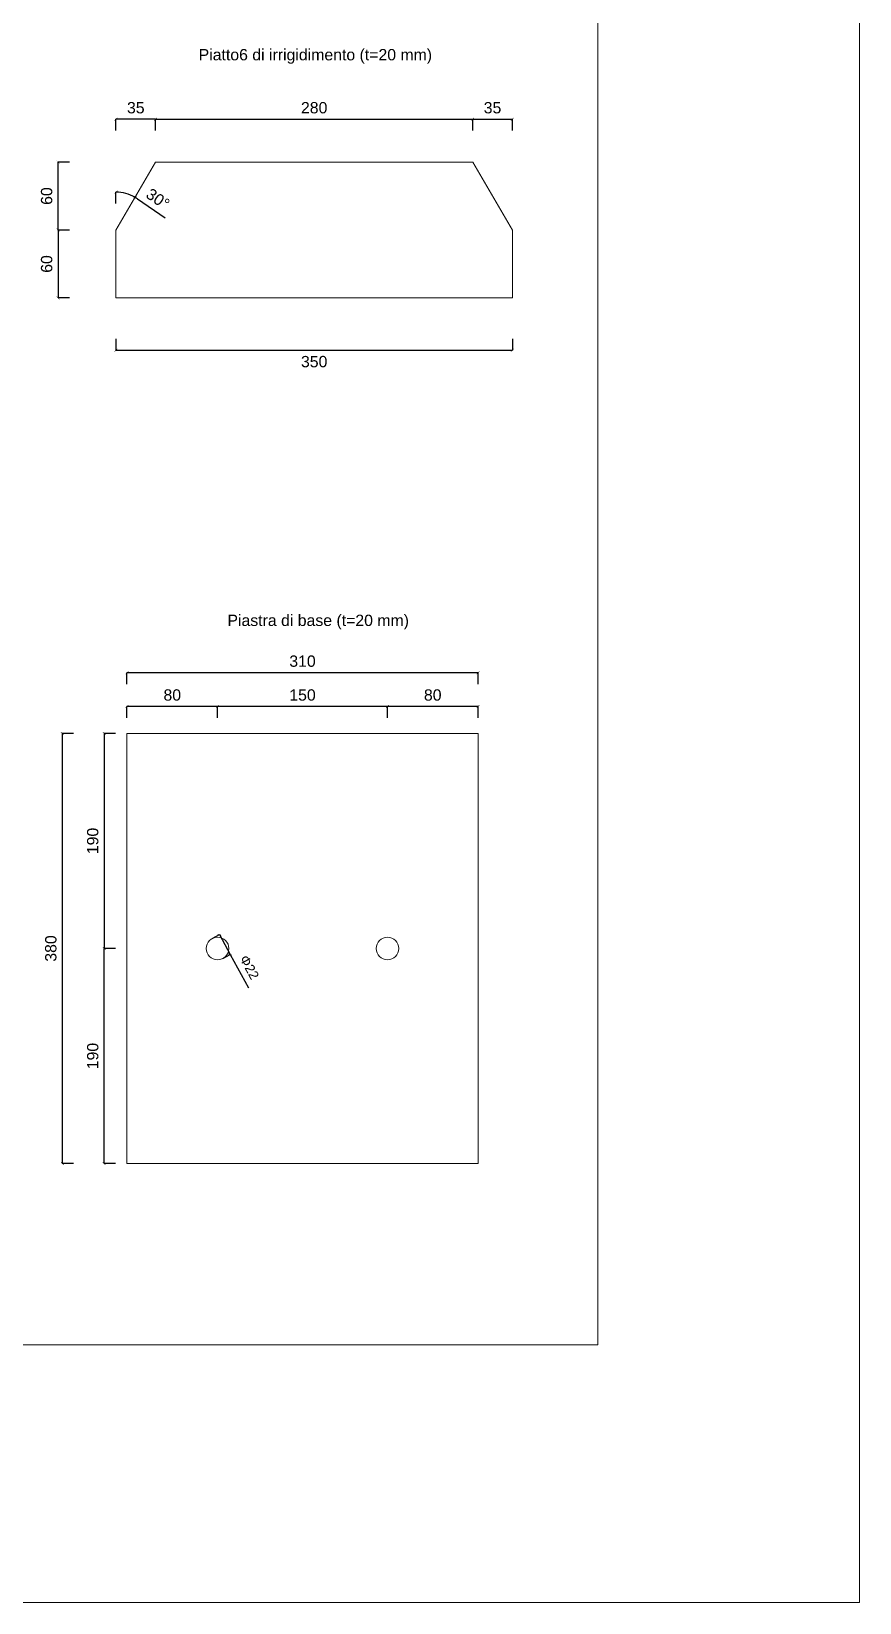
# Model space of a CAD drawing. Header units: millimetres. Extents: x 1415 to 3549, y 2194 to 4677.
# Drawn here: x 1791.179 to 1791.911, y 2311.981 to 2313.369 of the extents above; entities that cross this region are included whole.
import ezdxf

# ---------------------------------------------------------------- set-up
doc = ezdxf.new("R2010")
doc.units = ezdxf.units.MM
doc.linetypes.add('DASHDOT', pattern=[1, 0.5, -0.25, 0, -0.25])
doc.layers.get('0').update_dxf_attribs({"plot": 0})
for name, color, linetype, lineweight in [('giunti', 7, 'Continuous', 15), ('Layer3', 7, 'Continuous', 15), ('Layer4', 7, 'Continuous', 15), ('quote', 252, 'Continuous', 5)]:
    doc.layers.add(name, color=color, linetype=linetype, lineweight=lineweight)
doc.layers.add('retini', color=7, linetype='DASHDOT', lineweight=9, true_color=0x636466)
doc.styles.get("Standard").update_dxf_attribs({"font": 'arial.ttf'})
doc.dimstyles.new('quote acciaio', dxfattribs={"dimtxt": 0.01, "dimasz": 0.0025, "dimexe": 0, "dimexo": 0, "dimgap": 0.005, "dimtad": 2, "dimdec": 0, "dimlfac": 1000, "dimzin": 0, "dimdsep": 46, "dimtxsty": 'Standard', "dimblk": 'ARCHTICK', "dimcen": 0, "dimclre": 252, "dimadec": 0, "dimazin": 0, "dimtfac": 1, "dimtdec": 0, "dimtofl": 0, "dimtmove": 0, "dimatfit": 3, "dimfxl": 0.01, "dimfxlon": 1, "dimtolj": 1, "dimtzin": 0, "dimarcsym": 0})

# ---------------------------------------------------------------- blocks, each defined once
blk = doc.blocks.new('_ArchTick')
at = {"color": 0, "linetype": 'ByBlock', "const_width": 0.15}
blk.add_lwpolyline([(-0.5, -0.5), (0.5, 0.5)], dxfattribs=at)
blk = doc.blocks.new('*D874')
at = {"layer": 'Defpoints', "color": 0, "transparency": 16777216}
for p in [(1791.4938, 2312.7731), (1791.5738, 2312.7493), (1791.4938, 2312.5593)]:
    blk.add_point(p, dxfattribs=at)
at = {"layer": 'quote', "color": 252, "lineweight": -2, "transparency": 16777216}
for p, q in [((1791.4938, 2312.7631), (1791.4938, 2312.7731)), ((1791.5738, 2312.7631), (1791.5738, 2312.7731))]:
    blk.add_line(p, q, dxfattribs=at)
at = {"layer": 'quote', "color": 0, "linetype": 'Continuous', "lineweight": -2, "transparency": 16777216}
blk.add_line((1791.5738, 2312.7731), (1791.4938, 2312.7731), dxfattribs=at)
at = {"layer": 'quote', "color": 0, "lineweight": -2, "transparency": 16777216, "xscale": 0.0025, "yscale": 0.0025, "zscale": 0.0025, "rotation": 180}
blk.add_blockref('_ArchTick', (1791.4938, 2312.7731), dxfattribs=at)
at = {"layer": 'quote', "color": 0, "lineweight": -2, "transparency": 16777216, "xscale": 0.0025, "yscale": 0.0025, "zscale": 0.0025}
blk.add_blockref('_ArchTick', (1791.5738, 2312.7731), dxfattribs=at)
at = {"layer": 'quote', "color": 0, "transparency": 16777216, "insert": (1791.5338, 2312.7832), "char_height": 0.01, "attachment_point": 5}
blk.add_mtext('\\A1;80', dxfattribs=at)
blk = doc.blocks.new('*D875')
at = {"layer": 'Defpoints', "color": 0, "transparency": 16777216}
for p in [(1791.3438, 2312.7731), (1791.3438, 2312.5593), (1791.4938, 2312.5593)]:
    blk.add_point(p, dxfattribs=at)
at = {"layer": 'quote', "color": 252, "lineweight": -2, "transparency": 16777216}
for p, q in [((1791.3438, 2312.7631), (1791.3438, 2312.7731)), ((1791.4938, 2312.7631), (1791.4938, 2312.7731))]:
    blk.add_line(p, q, dxfattribs=at)
at = {"layer": 'quote', "color": 0, "linetype": 'Continuous', "lineweight": -2, "transparency": 16777216}
blk.add_line((1791.4938, 2312.7731), (1791.3438, 2312.7731), dxfattribs=at)
at = {"layer": 'quote', "color": 0, "lineweight": -2, "transparency": 16777216, "xscale": 0.0025, "yscale": 0.0025, "zscale": 0.0025, "rotation": 180}
blk.add_blockref('_ArchTick', (1791.3438, 2312.7731), dxfattribs=at)
at = {"layer": 'quote', "color": 0, "lineweight": -2, "transparency": 16777216, "xscale": 0.0025, "yscale": 0.0025, "zscale": 0.0025}
blk.add_blockref('_ArchTick', (1791.4938, 2312.7731), dxfattribs=at)
at = {"layer": 'quote', "color": 0, "transparency": 16777216, "insert": (1791.4188, 2312.7832), "char_height": 0.01, "attachment_point": 5}
blk.add_mtext('\\A1;150', dxfattribs=at)
blk = doc.blocks.new('*D876')
at = {"layer": 'Defpoints', "color": 0, "transparency": 16777216}
for p in [(1791.2638, 2312.7731), (1791.2638, 2312.7093), (1791.3438, 2312.5593)]:
    blk.add_point(p, dxfattribs=at)
at = {"layer": 'quote', "color": 252, "lineweight": -2, "transparency": 16777216}
for p, q in [((1791.2638, 2312.7631), (1791.2638, 2312.7731)), ((1791.3438, 2312.7631), (1791.3438, 2312.7731))]:
    blk.add_line(p, q, dxfattribs=at)
at = {"layer": 'quote', "color": 0, "linetype": 'Continuous', "lineweight": -2, "transparency": 16777216}
blk.add_line((1791.3438, 2312.7731), (1791.2638, 2312.7731), dxfattribs=at)
at = {"layer": 'quote', "color": 0, "lineweight": -2, "transparency": 16777216, "xscale": 0.0025, "yscale": 0.0025, "zscale": 0.0025, "rotation": 180}
blk.add_blockref('_ArchTick', (1791.2638, 2312.7731), dxfattribs=at)
at = {"layer": 'quote', "color": 0, "lineweight": -2, "transparency": 16777216, "xscale": 0.0025, "yscale": 0.0025, "zscale": 0.0025}
blk.add_blockref('_ArchTick', (1791.3438, 2312.7731), dxfattribs=at)
at = {"layer": 'quote', "color": 0, "transparency": 16777216, "insert": (1791.3038, 2312.7832), "char_height": 0.01, "attachment_point": 5}
blk.add_mtext('\\A1;80', dxfattribs=at)
blk = doc.blocks.new('*D877')
at = {"layer": 'Defpoints', "color": 0, "transparency": 16777216}
for p in [(1791.2638, 2312.8029), (1791.2638, 2312.7493), (1791.5738, 2312.7493)]:
    blk.add_point(p, dxfattribs=at)
at = {"layer": 'quote', "color": 252, "lineweight": -2, "transparency": 16777216}
for p, q in [((1791.2638, 2312.7929), (1791.2638, 2312.8029)), ((1791.5738, 2312.7929), (1791.5738, 2312.8029))]:
    blk.add_line(p, q, dxfattribs=at)
at = {"layer": 'quote', "color": 0, "linetype": 'Continuous', "lineweight": -2, "transparency": 16777216}
blk.add_line((1791.5738, 2312.8029), (1791.2638, 2312.8029), dxfattribs=at)
at = {"layer": 'quote', "color": 0, "lineweight": -2, "transparency": 16777216, "xscale": 0.0025, "yscale": 0.0025, "zscale": 0.0025, "rotation": 180}
blk.add_blockref('_ArchTick', (1791.2638, 2312.8029), dxfattribs=at)
at = {"layer": 'quote', "color": 0, "lineweight": -2, "transparency": 16777216, "xscale": 0.0025, "yscale": 0.0025, "zscale": 0.0025}
blk.add_blockref('_ArchTick', (1791.5738, 2312.8029), dxfattribs=at)
at = {"layer": 'quote', "color": 0, "transparency": 16777216, "insert": (1791.4188, 2312.8131), "char_height": 0.01, "attachment_point": 5}
blk.add_mtext('\\A1;310', dxfattribs=at)
blk = doc.blocks.new('*D878')
at = {"layer": 'Defpoints', "color": 0, "transparency": 16777216}
for p in [(1791.2638, 2312.7493), (1791.2437, 2312.5593), (1791.3438, 2312.5593)]:
    blk.add_point(p, dxfattribs=at)
at = {"layer": 'quote', "color": 252, "lineweight": -2, "transparency": 16777216}
for p, q in [((1791.2537, 2312.7493), (1791.2437, 2312.7493)), ((1791.2537, 2312.5593), (1791.2437, 2312.5593))]:
    blk.add_line(p, q, dxfattribs=at)
at = {"layer": 'quote', "color": 0, "linetype": 'Continuous', "lineweight": -2, "transparency": 16777216}
blk.add_line((1791.2437, 2312.7493), (1791.2437, 2312.5593), dxfattribs=at)
at = {"layer": 'quote', "color": 0, "lineweight": -2, "transparency": 16777216, "xscale": 0.0025, "yscale": 0.0025, "zscale": 0.0025}
for p, rotation in [((1791.2437, 2312.7493), 90), ((1791.2437, 2312.5593), 270)]:
    blk.add_blockref('_ArchTick', p, dxfattribs=dict(at, rotation=rotation))
at = {"layer": 'quote', "color": 0, "transparency": 16777216, "insert": (1791.2336, 2312.6543), "char_height": 0.01, "attachment_point": 5, "rotation": 90}
blk.add_mtext('\\A1;190', dxfattribs=at)
blk = doc.blocks.new('*D879')
at = {"layer": 'Defpoints', "color": 0, "transparency": 16777216}
for p in [(1791.2437, 2312.5593), (1791.3438, 2312.5593), (1791.3438, 2312.3693)]:
    blk.add_point(p, dxfattribs=at)
at = {"layer": 'quote', "color": 252, "lineweight": -2, "transparency": 16777216}
for p, q in [((1791.2537, 2312.5593), (1791.2437, 2312.5593)), ((1791.2537, 2312.3693), (1791.2437, 2312.3693))]:
    blk.add_line(p, q, dxfattribs=at)
at = {"layer": 'quote', "color": 0, "linetype": 'Continuous', "lineweight": -2, "transparency": 16777216}
blk.add_line((1791.2437, 2312.3693), (1791.2437, 2312.5593), dxfattribs=at)
at = {"layer": 'quote', "color": 0, "lineweight": -2, "transparency": 16777216, "xscale": 0.0025, "yscale": 0.0025, "zscale": 0.0025}
for p, rotation in [((1791.2437, 2312.5593), 90), ((1791.2437, 2312.3693), 270)]:
    blk.add_blockref('_ArchTick', p, dxfattribs=dict(at, rotation=rotation))
at = {"layer": 'quote', "color": 0, "transparency": 16777216, "insert": (1791.2336, 2312.4643), "char_height": 0.01, "attachment_point": 5, "rotation": 90}
blk.add_mtext('\\A1;190', dxfattribs=at)
blk = doc.blocks.new('*D880')
at = {"layer": 'Defpoints', "color": 0, "transparency": 16777216}
for p in [(1791.2638, 2312.7493), (1791.2067, 2312.3693), (1791.2638, 2312.3693)]:
    blk.add_point(p, dxfattribs=at)
at = {"layer": 'quote', "color": 252, "lineweight": -2, "transparency": 16777216}
for p, q in [((1791.2167, 2312.7493), (1791.2067, 2312.7493)), ((1791.2167, 2312.3693), (1791.2067, 2312.3693))]:
    blk.add_line(p, q, dxfattribs=at)
at = {"layer": 'quote', "color": 0, "linetype": 'Continuous', "lineweight": -2, "transparency": 16777216}
blk.add_line((1791.2067, 2312.7493), (1791.2067, 2312.3693), dxfattribs=at)
at = {"layer": 'quote', "color": 0, "lineweight": -2, "transparency": 16777216, "xscale": 0.0025, "yscale": 0.0025, "zscale": 0.0025}
for p, rotation in [((1791.2067, 2312.7493), 90), ((1791.2067, 2312.3693), 270)]:
    blk.add_blockref('_ArchTick', p, dxfattribs=dict(at, rotation=rotation))
at = {"layer": 'quote', "color": 0, "transparency": 16777216, "insert": (1791.1966, 2312.5593), "char_height": 0.01, "attachment_point": 5, "rotation": 90}
blk.add_mtext('\\A1;380', dxfattribs=at)
blk = doc.blocks.new('*D881')
at = {"layer": 'Defpoints', "color": 0, "transparency": 16777216}
for p in [(1791.203, 2313.254), (1791.2891, 2313.254), (1791.2541, 2313.194)]:
    blk.add_point(p, dxfattribs=at)
at = {"layer": 'quote', "color": 252, "lineweight": -2, "transparency": 16777216}
for p, q in [((1791.213, 2313.254), (1791.203, 2313.254)), ((1791.213, 2313.194), (1791.203, 2313.194))]:
    blk.add_line(p, q, dxfattribs=at)
at = {"layer": 'quote', "color": 0, "linetype": 'Continuous', "lineweight": -2, "transparency": 16777216}
blk.add_line((1791.203, 2313.194), (1791.203, 2313.254), dxfattribs=at)
at = {"layer": 'quote', "color": 0, "lineweight": -2, "transparency": 16777216, "xscale": 0.0025, "yscale": 0.0025, "zscale": 0.0025}
for p, rotation in [((1791.203, 2313.254), 90), ((1791.203, 2313.194), 270)]:
    blk.add_blockref('_ArchTick', p, dxfattribs=dict(at, rotation=rotation))
at = {"layer": 'quote', "color": 0, "transparency": 16777216, "insert": (1791.1929, 2313.224), "char_height": 0.01, "attachment_point": 5, "rotation": 90}
blk.add_mtext('\\A1;60', dxfattribs=at)
blk = doc.blocks.new('*D883')
at = {"layer": 'Defpoints', "color": 0, "transparency": 16777216}
for p in [(1791.2541, 2313.194), (1791.203, 2313.134), (1791.4141, 2313.134)]:
    blk.add_point(p, dxfattribs=at)
at = {"layer": 'quote', "color": 252, "lineweight": -2, "transparency": 16777216}
for p, q in [((1791.213, 2313.194), (1791.203, 2313.194)), ((1791.213, 2313.134), (1791.203, 2313.134))]:
    blk.add_line(p, q, dxfattribs=at)
at = {"layer": 'quote', "color": 0, "linetype": 'Continuous', "lineweight": -2, "transparency": 16777216}
blk.add_line((1791.203, 2313.194), (1791.203, 2313.134), dxfattribs=at)
at = {"layer": 'quote', "color": 0, "lineweight": -2, "transparency": 16777216, "xscale": 0.0025, "yscale": 0.0025, "zscale": 0.0025}
for p, rotation in [((1791.203, 2313.194), 90), ((1791.203, 2313.134), 270)]:
    blk.add_blockref('_ArchTick', p, dxfattribs=dict(at, rotation=rotation))
at = {"layer": 'quote', "color": 0, "transparency": 16777216, "insert": (1791.1929, 2313.164), "char_height": 0.01, "attachment_point": 5, "rotation": 90}
blk.add_mtext('\\A1;60', dxfattribs=at)
blk = doc.blocks.new('*D869')
at = {"layer": 'Defpoints', "color": 0, "transparency": 16777216}
for p in [(1791.2541, 2313.134), (1791.6041, 2313.134), (1791.6041, 2313.0878)]:
    blk.add_point(p, dxfattribs=at)
at = {"layer": 'quote', "color": 252, "lineweight": -2, "transparency": 16777216}
for p, q in [((1791.2541, 2313.0978), (1791.2541, 2313.0878)), ((1791.6041, 2313.0978), (1791.6041, 2313.0878))]:
    blk.add_line(p, q, dxfattribs=at)
at = {"layer": 'quote', "color": 0, "linetype": 'Continuous', "lineweight": -2, "transparency": 16777216}
blk.add_line((1791.2541, 2313.0878), (1791.6041, 2313.0878), dxfattribs=at)
at = {"layer": 'quote', "color": 0, "lineweight": -2, "transparency": 16777216, "xscale": 0.0025, "yscale": 0.0025, "zscale": 0.0025, "rotation": 180}
blk.add_blockref('_ArchTick', (1791.2541, 2313.0878), dxfattribs=at)
at = {"layer": 'quote', "color": 0, "lineweight": -2, "transparency": 16777216, "xscale": 0.0025, "yscale": 0.0025, "zscale": 0.0025}
blk.add_blockref('_ArchTick', (1791.6041, 2313.0878), dxfattribs=at)
at = {"layer": 'quote', "color": 0, "transparency": 16777216, "insert": (1791.4291, 2313.0777), "char_height": 0.01, "attachment_point": 5}
blk.add_mtext('\\A1;350', dxfattribs=at)
blk = doc.blocks.new('*D870')
at = {"layer": 'Defpoints', "color": 0, "transparency": 16777216}
for p in [(1791.5691, 2313.2919), (1791.2891, 2313.254), (1791.5691, 2313.254)]:
    blk.add_point(p, dxfattribs=at)
at = {"layer": 'quote', "color": 252, "lineweight": -2, "transparency": 16777216}
for p, q in [((1791.2891, 2313.2819), (1791.2891, 2313.2919)), ((1791.5691, 2313.2819), (1791.5691, 2313.2919))]:
    blk.add_line(p, q, dxfattribs=at)
at = {"layer": 'quote', "color": 0, "linetype": 'Continuous', "lineweight": -2, "transparency": 16777216}
blk.add_line((1791.2891, 2313.2919), (1791.5691, 2313.2919), dxfattribs=at)
at = {"layer": 'quote', "color": 0, "lineweight": -2, "transparency": 16777216, "xscale": 0.0025, "yscale": 0.0025, "zscale": 0.0025, "rotation": 180}
blk.add_blockref('_ArchTick', (1791.2891, 2313.2919), dxfattribs=at)
at = {"layer": 'quote', "color": 0, "lineweight": -2, "transparency": 16777216, "xscale": 0.0025, "yscale": 0.0025, "zscale": 0.0025}
blk.add_blockref('_ArchTick', (1791.5691, 2313.2919), dxfattribs=at)
at = {"layer": 'quote', "color": 0, "transparency": 16777216, "insert": (1791.4291, 2313.302), "char_height": 0.01, "attachment_point": 5}
blk.add_mtext('\\A1;280', dxfattribs=at)
blk = doc.blocks.new('*D871')
at = {"layer": 'Defpoints', "color": 0, "transparency": 16777216}
for p in [(1791.2541, 2313.2919), (1791.2891, 2313.254), (1791.2541, 2313.194)]:
    blk.add_point(p, dxfattribs=at)
at = {"layer": 'quote', "color": 252, "lineweight": -2, "transparency": 16777216}
for p, q in [((1791.2541, 2313.2819), (1791.2541, 2313.2919)), ((1791.2891, 2313.2819), (1791.2891, 2313.2919))]:
    blk.add_line(p, q, dxfattribs=at)
at = {"layer": 'quote', "color": 0, "linetype": 'Continuous', "lineweight": -2, "transparency": 16777216}
blk.add_line((1791.2891, 2313.2919), (1791.2541, 2313.2919), dxfattribs=at)
at = {"layer": 'quote', "color": 0, "lineweight": -2, "transparency": 16777216, "xscale": 0.0025, "yscale": 0.0025, "zscale": 0.0025, "rotation": 180}
blk.add_blockref('_ArchTick', (1791.2541, 2313.2919), dxfattribs=at)
at = {"layer": 'quote', "color": 0, "lineweight": -2, "transparency": 16777216, "xscale": 0.0025, "yscale": 0.0025, "zscale": 0.0025}
blk.add_blockref('_ArchTick', (1791.2891, 2313.2919), dxfattribs=at)
at = {"layer": 'quote', "color": 0, "transparency": 16777216, "insert": (1791.2716, 2313.302), "char_height": 0.01, "attachment_point": 5}
blk.add_mtext('\\A1;35', dxfattribs=at)
blk = doc.blocks.new('*D872')
at = {"layer": 'Defpoints', "color": 0, "transparency": 16777216}
for p in [(1791.6041, 2313.2919), (1791.5691, 2313.254), (1791.6041, 2313.194)]:
    blk.add_point(p, dxfattribs=at)
at = {"layer": 'quote', "color": 252, "lineweight": -2, "transparency": 16777216}
for p, q in [((1791.5691, 2313.2819), (1791.5691, 2313.2919)), ((1791.6041, 2313.2819), (1791.6041, 2313.2919))]:
    blk.add_line(p, q, dxfattribs=at)
at = {"layer": 'quote', "color": 0, "linetype": 'Continuous', "lineweight": -2, "transparency": 16777216}
blk.add_line((1791.5691, 2313.2919), (1791.6041, 2313.2919), dxfattribs=at)
at = {"layer": 'quote', "color": 0, "lineweight": -2, "transparency": 16777216, "xscale": 0.0025, "yscale": 0.0025, "zscale": 0.0025, "rotation": 180}
blk.add_blockref('_ArchTick', (1791.5691, 2313.2919), dxfattribs=at)
at = {"layer": 'quote', "color": 0, "lineweight": -2, "transparency": 16777216, "xscale": 0.0025, "yscale": 0.0025, "zscale": 0.0025}
blk.add_blockref('_ArchTick', (1791.6041, 2313.2919), dxfattribs=at)
at = {"layer": 'quote', "color": 0, "transparency": 16777216, "insert": (1791.5866, 2313.302), "char_height": 0.01, "attachment_point": 5}
blk.add_mtext('\\A1;35', dxfattribs=at)
blk = doc.blocks.new('*D873')
at = {"layer": 'Defpoints', "color": 0, "transparency": 16777216}
for p in [(1791.339, 2312.5681), (1791.355, 2312.554), (1791.3485, 2312.5505)]:
    blk.add_point(p, dxfattribs=at)
at = {"layer": 'quote', "color": 252, "lineweight": -2, "transparency": 16777216}
for p, q in [((1791.339, 2312.5681), (1791.3454, 2312.5716)), ((1791.3485, 2312.5505), (1791.355, 2312.554))]:
    blk.add_line(p, q, dxfattribs=at)
at = {"layer": 'quote', "color": 0, "linetype": 'Continuous', "lineweight": -2, "transparency": 16777216}
for p, q in [((1791.3454, 2312.5716), (1791.355, 2312.554)), ((1791.355, 2312.554), (1791.371, 2312.5245))]:
    blk.add_line(p, q, dxfattribs=at)
at = {"layer": 'quote', "color": 0, "lineweight": -2, "transparency": 16777216, "xscale": 0.0025, "yscale": 0.0025, "zscale": 0.0025}
for p, rotation in [((1791.3454, 2312.5716), 118.5515052048096), ((1791.355, 2312.554), 298.5515052048096)]:
    blk.add_blockref('_ArchTick', p, dxfattribs=dict(at, rotation=rotation))
at = {"layer": 'quote', "color": 0, "transparency": 16777216, "insert": (1791.3719, 2312.5427), "char_height": 0.01, "width": 0.014373, "attachment_point": 5, "rotation": 298.5515}
blk.add_mtext('\\A1;{\\H0.83333x;Φ22}', dxfattribs=at)
blk = doc.blocks.new('*D882')
at = {"layer": 'Defpoints', "color": 0, "transparency": 16777216}
for p in [(1791.2891, 2313.254), (1791.26, 2313.227), (1791.2541, 2313.194), (1791.2541, 2313.194), (1791.2541, 2313.134)]:
    blk.add_point(p, dxfattribs=at)
at = {"layer": 'quote', "color": 252, "lineweight": -2, "transparency": 16777216}
blk.add_line((1791.2541, 2313.2175), (1791.2541, 2313.2275), dxfattribs=at)
at = {"layer": 'quote', "color": 0, "linetype": 'Continuous', "lineweight": -2, "transparency": 16777216}
blk.add_line((1791.2731, 2313.2216), (1791.2975, 2313.2048), dxfattribs=at)
for start, end in [(59.7436, 90), (55.4725, 59.7436)]:
    blk.add_arc((1791.2541, 2313.194), 0.0335, start, end, dxfattribs=at)
at = {"layer": 'quote', "color": 0, "lineweight": -2, "transparency": 16777216, "xscale": 0.0025, "yscale": 0.0025, "zscale": 0.0025}
for p, rotation in [((1791.2541, 2313.2275), 179.9999999999186), ((1791.271, 2313.2229), 329.7435628364505)]:
    blk.add_blockref('_ArchTick', p, dxfattribs=dict(at, rotation=rotation))
at = {"layer": 'quote', "color": 0, "transparency": 16777216, "insert": (1791.2911, 2313.2215), "char_height": 0.01, "attachment_point": 5, "rotation": 325.4725}
blk.add_mtext('\\A1;30°', dxfattribs=at)

msp = doc.modelspace()

# ---------------------------------------------------------------- hatches: boundary and pattern name
at = {"layer": 'retini', "lineweight": 15}
h = msp.add_hatch(dxfattribs=at)
h.set_pattern_fill('AR-SAND', color=256, scale=0.0001)
h.set_pattern_definition([(37.5, (0, 0), (-0.0001600031296, 0.0048941323733), [0, -0.0038608, 0, -0.004318, 0, -0.0041275]), (7.5, (0, 0), (0.004495232831, 0.007168251006), [0, -0.0020828, 0, -0.0034798, 0, -0.0013335]), (327.5, (-0.003124, 0), (0.0079099237024, 1.4371847e-05), [0, -0.00127, 0, -0.004572, 0, -0.005969]), (317.5, (-0.003124, 0), (0.007635564525, 0.002229293233), [0, -0.000635, 0, -0.0029972, 0, -0.003429])])
h.paths.add_polyline_path([(1790.6827, 2312.874, -0.018344), (1790.6832, 2312.8743), (1790.6848, 2312.8754), (1790.62, 2312.8754), (1790.6, 2312.8754), (1790.58, 2312.8554), (1790.67, 2312.8554), (1790.67, 2312.7054), (1790.69, 2312.7054), (1790.69, 2312.8594), (1790.6848, 2312.8594), (1790.6832, 2312.8605, -0.018344), (1790.6827, 2312.8608)])
h.paths.add_polyline_path([(1790.95, 2312.8754), (1790.93, 2312.8754), (1790.8653, 2312.8754), (1790.8669, 2312.8743, -0.018344), (1790.8674, 2312.874), (1790.8674, 2312.8608, -0.018344), (1790.8669, 2312.8605), (1790.8653, 2312.8594), (1790.86, 2312.8594), (1790.86, 2312.7054), (1790.88, 2312.7054), (1790.88, 2312.8554), (1790.97, 2312.8554)])
h.paths.add_polyline_path([(1790.725, 2312.8754), (1790.7153, 2312.8754), (1790.7169, 2312.8743, -0.018344), (1790.7174, 2312.874), (1790.7174, 2312.8608, -0.018344), (1790.7169, 2312.8605), (1790.7153, 2312.8594), (1790.71, 2312.8594), (1790.71, 2312.7054), (1790.73, 2312.7054), (1790.775, 2312.7054), (1790.82, 2312.7054), (1790.84, 2312.7054), (1790.84, 2312.8594), (1790.8348, 2312.8594), (1790.8332, 2312.8605, -0.018344), (1790.8327, 2312.8608), (1790.8327, 2312.874, -0.018344), (1790.8332, 2312.8743), (1790.8348, 2312.8754), (1790.825, 2312.8754), (1790.825, 2312.7754), (1790.725, 2312.7754)])
h.paths.add_polyline_path([(1791.2935, 2312.7728), (1791.3141, 2312.7728), (1791.3141, 2312.7934), (1791.2935, 2312.7934)], flags=9)
h.paths.add_polyline_path([(1791.4046, 2312.8027), (1791.433, 2312.8027), (1791.433, 2312.8233), (1791.4046, 2312.8233)], flags=9)
h.paths.add_polyline_path([(1791.244, 2312.6397), (1791.244, 2312.668), (1791.2234, 2312.668), (1791.2234, 2312.6397)], flags=9)
h.paths.add_polyline_path([(1791.207, 2312.5452), (1791.207, 2312.5735), (1791.1864, 2312.5735), (1791.1864, 2312.5452)], flags=9)
h.paths.add_polyline_path([(1791.415, 2313.0673), (1791.4433, 2313.0673), (1791.4433, 2313.0879), (1791.415, 2313.0879)], flags=9)
h.paths.add_polyline_path([(1790.761, 2313.1337), (1790.7893, 2313.1337), (1790.7893, 2313.1543), (1790.761, 2313.1543)], flags=9)
h.paths.add_polyline_path([(1790.7856, 2313.0407), (1790.7984, 2313.0407), (1790.7984, 2313.0613), (1790.7856, 2313.0613)], flags=9)
h.paths.add_polyline_path([(1790.5984, 2312.9408), (1790.5984, 2312.9691), (1790.5778, 2312.9691), (1790.5778, 2312.9408)], flags=9)
h.paths.add_polyline_path([(1790.5984, 2312.8753), (1790.5984, 2312.8958), (1790.5778, 2312.8958), (1790.5778, 2312.8753)], flags=9)
h.paths.add_polyline_path([(1790.6102, 2313.0324), (1790.6307, 2313.0324), (1790.6307, 2313.053), (1790.6102, 2313.053)], flags=9)
h.paths.add_polyline_path([(1790.6498, 2313.176), (1790.6704, 2313.176), (1790.6704, 2313.1966), (1790.6498, 2313.1966)], flags=9)
h.paths.add_polyline_path([(1790.7605, 2313.176), (1790.7888, 2313.176), (1790.7888, 2313.1966), (1790.7605, 2313.1966)], flags=9)
h.paths.add_polyline_path([(1790.8798, 2313.176), (1790.9004, 2313.176), (1790.9004, 2313.1966), (1790.8798, 2313.1966)], flags=9)
h.paths.add_polyline_path([(1790.7524, 2312.6305), (1790.7524, 2312.6588), (1790.7318, 2312.6588), (1790.7318, 2312.6305)], flags=9)
h.paths.add_polyline_path([(1790.7955, 2312.8108), (1790.7955, 2312.8391), (1790.7749, 2312.8391), (1790.7749, 2312.8108)], flags=25)
h.paths.add_polyline_path([(1790.9528, 2313.0634), (1791.0137, 2313.0634), (1791.0137, 2313.084), (1790.9528, 2313.084)], flags=9)
h.paths.add_polyline_path([(1790.9335, 2313.0171), (1791.1745, 2313.0171), (1791.1745, 2313.0377), (1790.9335, 2313.0377)], flags=9)
h.paths.add_polyline_path([(1791.0153, 2312.8563), (1791.1259, 2312.8563), (1791.1259, 2312.8769), (1791.0153, 2312.8769)], flags=9)
h.paths.add_polyline_path([(1790.9783, 2312.9162), (1791.1254, 2312.9162), (1791.1254, 2312.9368), (1790.9783, 2312.9368)], flags=9)
h.paths.add_polyline_path([(1790.5185, 2312.7439), (1790.6159, 2312.7439), (1790.6159, 2312.7813), (1790.5185, 2312.7813)], flags=9)
h.paths.add_polyline_path([(1790.9109, 2312.6452), (1791.0013, 2312.6452), (1791.0013, 2312.6826), (1790.9109, 2312.6826)], flags=9)
h.paths.add_polyline_path([(1790.4355, 2312.5117), (1790.4472, 2312.4902), (1790.463, 2312.4988), (1790.4513, 2312.5203)], flags=9)
h.paths.add_polyline_path([(1790.4062, 2313.4842), (1790.6279, 2313.4842), (1790.6279, 2313.5216), (1790.4062, 2313.5216)], flags=9)
h.paths.add_polyline_path([(1790.4595, 2312.6098), (1790.6035, 2312.6098), (1790.6035, 2312.6471), (1790.4595, 2312.6471)], flags=9)
h.paths.add_polyline_path([(1790.899, 2313.3747), (1791.1207, 2313.3747), (1791.1207, 2313.4122), (1790.899, 2313.4122)], flags=9)
h.paths.add_polyline_path([(1790.4991, 2312.3591), (1790.6633, 2312.3591), (1790.6633, 2312.3797), (1790.4991, 2312.3797)], flags=9)
h.paths.add_polyline_path([(1791.349, 2312.8386), (1791.5143, 2312.8386), (1791.5143, 2312.8592), (1791.349, 2312.8592)], flags=9)
h.paths.add_polyline_path([(1791.3345, 2314.0384), (1791.452, 2314.0384), (1791.452, 2314.059), (1791.3345, 2314.059)], flags=9)
h.paths.add_polyline_path([(1790.7261, 2313.2124), (1790.8196, 2313.2124), (1790.8196, 2313.233), (1790.7261, 2313.233)], flags=9)
h.paths.add_polyline_path([(1791.3575, 2313.435), (1791.3719, 2313.435), (1791.3719, 2313.4556), (1791.3575, 2313.4556)], flags=9)
h.paths.add_polyline_path([(1791.357, 2313.9847), (1791.3713, 2313.9847), (1791.3713, 2314.0053), (1791.357, 2314.0053)], flags=9)
h.paths.add_polyline_path([(1791.6296, 2313.7309), (1791.6296, 2313.7452), (1791.609, 2313.7452), (1791.609, 2313.7309)], flags=9)
h.paths.add_polyline_path([(1791.2277, 2313.7303), (1791.2277, 2313.7447), (1791.2071, 2313.7447), (1791.2071, 2313.7303)], flags=9)
h.paths.add_polyline_path([(1790.6843, 2314.0336), (1790.7778, 2314.0336), (1790.7778, 2314.0542), (1790.6843, 2314.0542)], flags=9)
h.paths.add_polyline_path([(1791.3235, 2313.3383), (1791.5346, 2313.3383), (1791.5346, 2313.3589), (1791.3235, 2313.3589)], flags=9)
h.paths.add_polyline_path([(1790.8351, 2314.0861), (1791.3419, 2314.0861), (1791.3419, 2314.1504), (1790.8351, 2314.1504)], flags=9)

# ---------------------------------------------------------------- linework, layer by layer
at = {"layer": 'giunti'}
for points in [[(1791.4141, 2313.254), (1791.2891, 2313.254), (1791.2541, 2313.194), (1791.2541, 2313.134)], [(1791.4141, 2313.134), (1791.6041, 2313.134), (1791.6041, 2313.194), (1791.5691, 2313.254), (1791.4141, 2313.254)], [(1791.2541, 2313.134), (1791.4141, 2313.134)], [(1791.5738, 2312.7493), (1791.5738, 2312.3693), (1791.2638, 2312.3693), (1791.2638, 2312.7493), (1791.5738, 2312.7493)]]:
    msp.add_lwpolyline(points, dxfattribs=at)
for centre in [(1791.3438, 2312.5593), (1791.4938, 2312.5593)]:
    msp.add_circle(centre, 0.01, dxfattribs=at)
at = {"layer": 'Layer3'}
msp.add_lwpolyline([(1790.3807, 2314.1897), (1791.6796, 2314.1897), (1791.6796, 2312.2092), (1790.3807, 2312.2092)], close=True, dxfattribs=at)
msp.add_lwpolyline([(1788.7096, 2312.2092), (1791.6796, 2312.2092)], dxfattribs=at)
at = {"layer": 'Layer4'}
msp.add_lwpolyline([(1791.9107, 2314.4196), (1781.6951, 2314.4196), (1781.6951, 2311.9815), (1791.9107, 2311.9815)], close=True, dxfattribs=at)

# ---------------------------------------------------------------- texts
at = {"layer": 'Layer4', "char_height": 0.01, "attachment_point": 1}
for s, insert in [('Piatto6 di irrigidimento (t=20 mm)', (1791.3271, 2313.3539)), ('Piastra di base (t=20 mm)', (1791.3525, 2312.8542))]:
    msp.add_mtext_dynamic_manual_height_columns(s, width=40.648423, gutter_width=12.5, heights=[0], dxfattribs=dict(at, insert=insert))

# ---------------------------------------------------------------- dimensions: what is measured, and where the dimension line sits
at = {"layer": 'quote'}
for base, p1, p2, picture, middle in [((1791.2541, 2313.2919), (1791.2891, 2313.254), (1791.2541, 2313.194), '*D871', (1791.2716, 2313.302)), ((1791.5691, 2313.2919), (1791.2891, 2313.254), (1791.5691, 2313.254), '*D870', (1791.4291, 2313.302)), ((1791.6041, 2313.0878), (1791.2541, 2313.134), (1791.6041, 2313.134), '*D869', (1791.4291, 2313.0777)), ((1791.2638, 2312.8029), (1791.5738, 2312.7493), (1791.2638, 2312.7493), '*D877', (1791.4188, 2312.8131)), ((1791.2638, 2312.7731), (1791.3438, 2312.5593), (1791.2638, 2312.7093), '*D876', (1791.3038, 2312.7832)), ((1791.3438, 2312.7731), (1791.4938, 2312.5593), (1791.3438, 2312.5593), '*D875', (1791.4188, 2312.7832)), ((1791.4938, 2312.7731), (1791.5738, 2312.7493), (1791.4938, 2312.5593), '*D874', (1791.5338, 2312.7832))]:
    dim = msp.add_linear_dim(base=base, p1=p1, p2=p2, dimstyle='quote acciaio', dxfattribs=at)
    dim.commit()
    dim.dimension.update_dxf_attribs({"geometry": picture, "text_midpoint": middle})
for base, p1, p2, angle, picture, middle in [((1791.6041, 2313.2919), (1791.5691, 2313.254), (1791.6041, 2313.194), 180, '*D872', (1791.5866, 2313.302)), ((1791.203, 2313.254), (1791.2541, 2313.194), (1791.2891, 2313.254), 90, '*D881', (1791.1929, 2313.224)), ((1791.203, 2313.134), (1791.2541, 2313.194), (1791.4141, 2313.134), 90, '*D883', (1791.1929, 2313.164)), ((1791.2067, 2312.3693), (1791.2638, 2312.7493), (1791.2638, 2312.3693), 270, '*D880', (1791.1966, 2312.5593)), ((1791.2437, 2312.5593), (1791.2638, 2312.7493), (1791.3438, 2312.5593), 270, '*D878', (1791.2336, 2312.6543)), ((1791.2437, 2312.5593), (1791.3438, 2312.3693), (1791.3438, 2312.5593), 270, '*D879', (1791.2336, 2312.4643))]:
    dim = msp.add_linear_dim(base=base, p1=p1, p2=p2, angle=angle, dimstyle='quote acciaio', dxfattribs=at)
    dim.commit()
    dim.dimension.update_dxf_attribs({"geometry": picture, "text_midpoint": middle})
dim = msp.add_angular_dim_2l(base=(1791.26, 2313.227), line1=((1791.2541, 2313.194), (1791.2541, 2313.134)), line2=((1791.2891, 2313.254), (1791.2541, 2313.194)), dimstyle='quote acciaio', dxfattribs=at)
dim.commit()
dim.dimension.update_dxf_attribs({"geometry": '*D882', "text_midpoint": (1791.2911, 2313.2215)})
dim = msp.add_linear_dim(base=(1791.355, 2312.554), p1=(1791.339, 2312.5681), p2=(1791.3485, 2312.5505), angle=298.5515, text='{\\H0.83333x;Φ22}', dimstyle='quote acciaio', dxfattribs=at)
dim.commit()
dim.dimension.update_dxf_attribs({"geometry": '*D873', "text_midpoint": (1791.3636, 2312.5381), "dimtype": 160})

doc.saveas('drawing.dxf')
